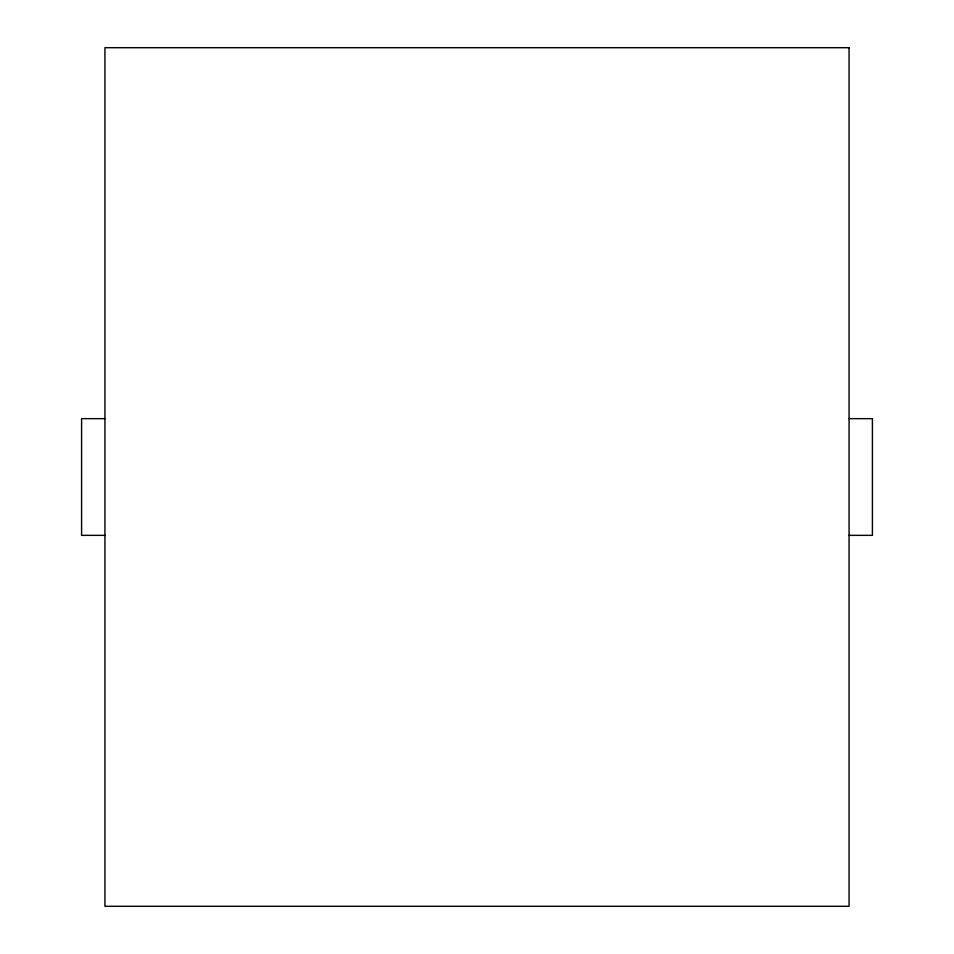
<?xml version="1.0" encoding="UTF-8"?>
<svg xmlns="http://www.w3.org/2000/svg" width="954" height="954" viewBox="0 0 954 954"><rect width="100%" height="100%" fill="white"/><g stroke="black" fill="none" stroke-linecap="round" stroke-linejoin="round"><path stroke-width="1.43" d="M104.928 418.651L81.591 418.651L81.591 535.349L104.928 535.349M849.072 418.651L872.409 418.651L872.409 535.349L849.072 535.349M849.072 47.7L104.928 47.7L104.928 906.3L849.072 906.3L849.072 47.7"/></g></svg>
